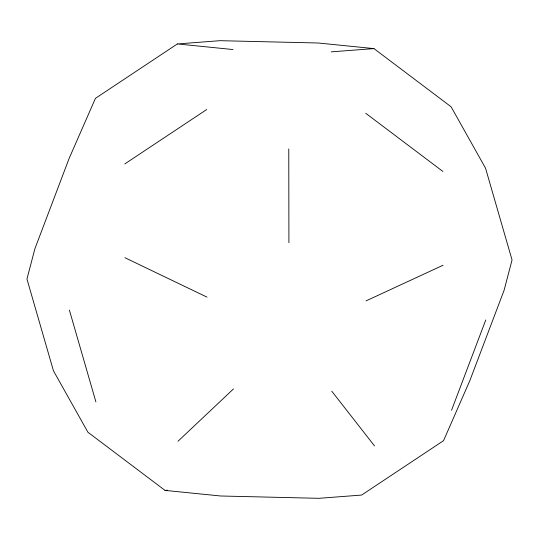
<?xml version="1.0" encoding="UTF-8"?>
<svg xmlns="http://www.w3.org/2000/svg" width="539" height="539" viewBox="0 0 539 539"><rect width="100%" height="100%" fill="white"/><g stroke="black" fill="none" stroke-linecap="round" stroke-linejoin="round"><path stroke-width="0.81" d="M451.527 410.307L485.774 319.957M177.951 441.286L233.502 388.902M177.358 43.942L95.443 98.341L69.167 158.331L34.92 248.674L26.95 279.027L53.455 370.812L87.924 432.238L165.055 490.402L220.694 495.995L318.987 498.319L361.642 495.058L443.557 440.659L469.833 380.669L504.08 290.326L512.05 259.973L485.545 168.188L451.076 106.762L373.945 48.598L318.306 43.005L220.013 40.681L177.358 43.942L232.996 49.534M124.805 163.917L206.72 109.525M366.042 300.89L443.031 265.255M331.29 51.859L373.945 48.598M165.055 490.402L167.562 490.207M124.94 257.723L206.996 297.124M365.759 113.291L442.89 171.456M331.795 391.233L374.538 445.942M69.39 310.1L95.895 401.885M288.769 148.926L288.911 242.725"/></g></svg>
